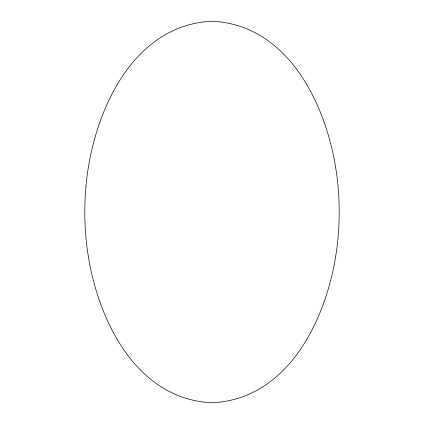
<?xml version="1.0" encoding="UTF-8"?>
<svg xmlns="http://www.w3.org/2000/svg" width="424" height="424" viewBox="0 0 424 424"><rect width="100%" height="100%" fill="white"/><g stroke="black" fill="none" stroke-linecap="round" stroke-linejoin="round"><path stroke-width="0.64" d="M85.913 186.809L85.425 193.095A286.105 286.105 0 0 0 85.431 230.905C89.941 302.921 128.207 398.804 212 402.795C295.793 398.804 334.054 302.921 338.575 230.905A286.105 286.105 0 0 0 338.569 193.095C334.059 121.079 295.793 25.196 212 21.205C130.348 25.127 92.013 116.308 85.913 186.809"/></g></svg>
